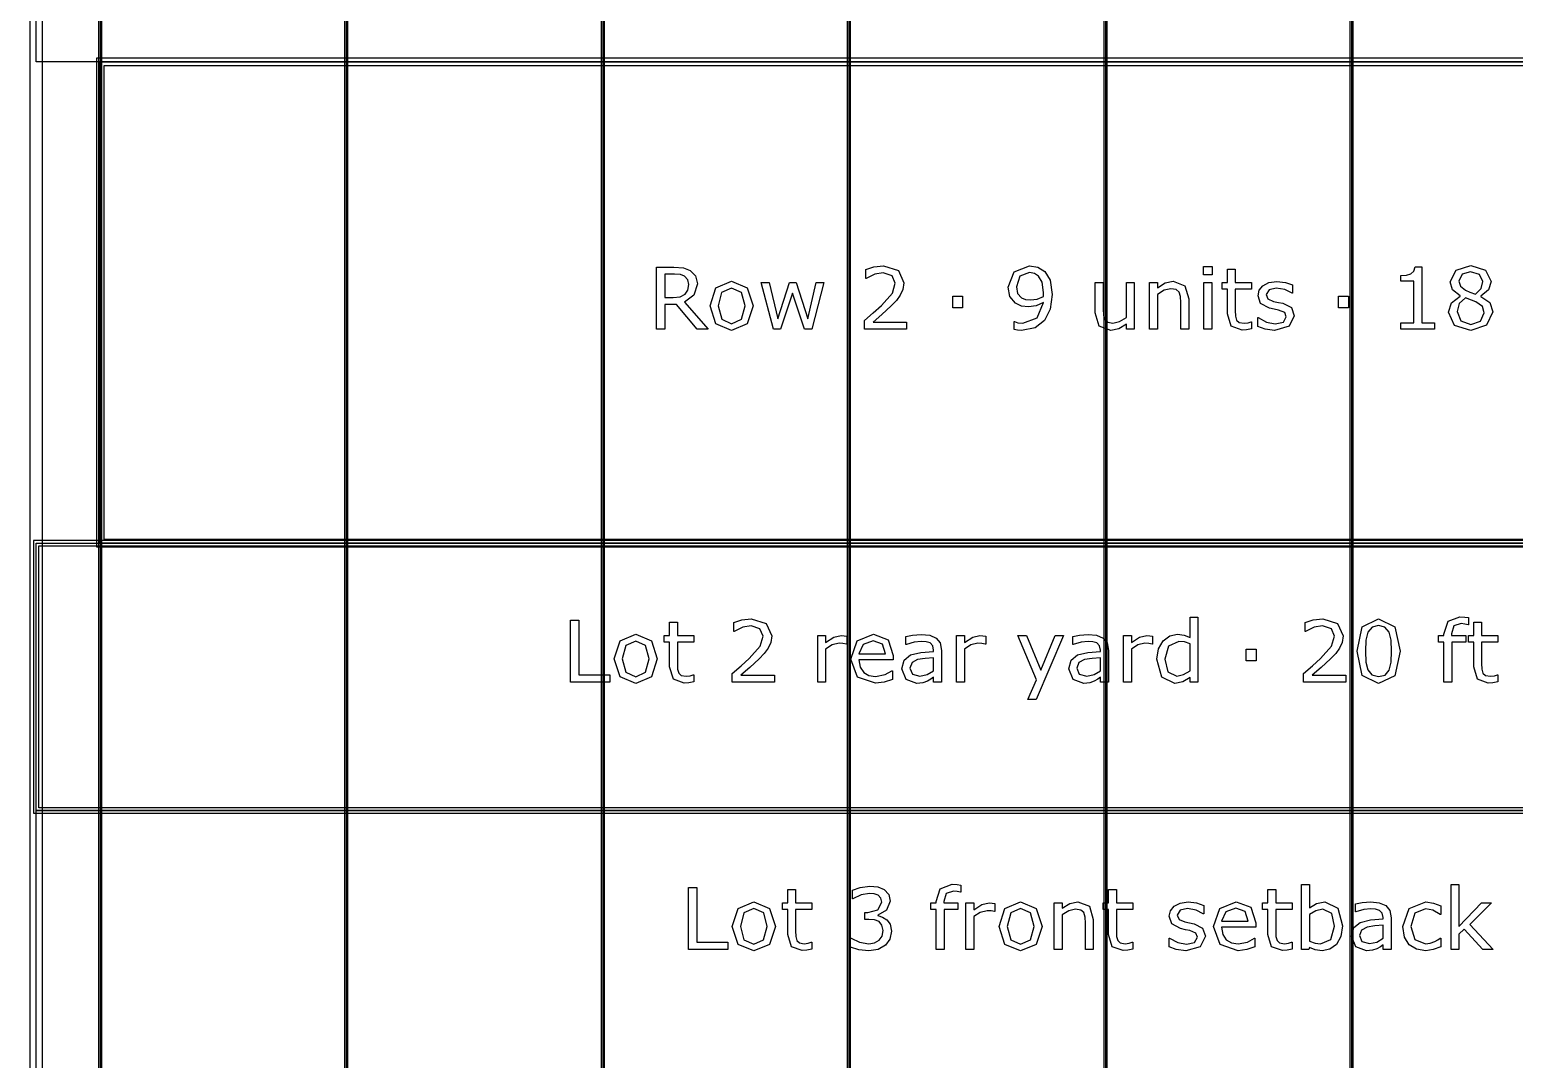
# Model space of a CAD drawing. Extents: x -1 to 182, y 89 to 480.
# Drawn here: x 4.6 to 41.33, y 407.66 to 433.12 of the extents above; entities that cross this region are included whole.
import ezdxf

# ---------------------------------------------------------------- set-up
doc = ezdxf.new("R2010")
doc.units = 0

msp = doc.modelspace()

# ---------------------------------------------------------------- linework, layer by layer
at = {"layer": 'Layer 1', "color": 7}
for points in [[(4.603848, 464.767334), (4.603848, 345.123108), (64.187733, 345.123108), (64.187733, 464.767334), (4.603848, 464.767334)], [(4.92114, 464.450042), (63.870439, 464.450042), (63.870439, 345.440402), (4.92114, 345.440402), (4.92114, 464.450042)], [(6.310201, 457.72953), (6.310201, 369.623391), (6.389783, 369.623391), (6.389783, 457.72953), (6.310201, 457.72953)], [(12.39561, 457.72953), (12.39561, 369.623391), (12.475192, 369.623391), (12.475192, 457.72953), (12.39561, 457.72953)], [(18.745602, 457.72953), (18.745602, 369.623391), (18.825184, 369.623391), (18.825184, 457.72953), (18.745602, 457.72953)], [(24.831011, 457.72953), (24.831011, 369.623391), (24.910593, 369.623391), (24.910593, 457.72953), (24.831011, 457.72953)], [(31.181003, 457.72953), (31.181003, 369.623391), (31.260585, 369.623391), (31.260585, 457.72953), (31.181003, 457.72953)], [(37.266412, 457.72953), (37.266412, 369.623391), (37.345994, 369.623391), (37.345994, 457.72953), (37.266412, 457.72953)], [(6.349992, 432.329562), (62.441588, 432.329562), (62.441588, 420.423327), (6.349992, 420.423327), (6.349992, 432.329562)], [(6.442493, 432.237061), (62.349087, 432.237061), (62.349087, 420.515828), (6.442493, 420.515828), (6.442493, 432.237061)], [(4.762494, 420.423327), (64.029086, 420.423327), (64.029086, 413.808752), (4.762494, 413.808752), (4.762494, 420.423327)], [(4.82864, 420.357181), (63.96294, 420.357181), (63.96294, 413.874898), (4.82864, 413.874898), (4.82864, 420.357181)]]:
    msp.add_lwpolyline(points, close=True, dxfattribs=at)
for points in [[(6.349992, 457.72953), (6.349992, 369.623391)], [(12.435401, 457.72953), (12.435401, 369.623391)], [(18.785393, 457.72953), (18.785393, 369.623391)], [(24.870802, 457.72953), (24.870802, 369.623391)], [(31.220794, 457.72953), (31.220794, 369.623391)], [(37.306203, 457.72953), (37.306203, 369.623391)], [(4.762494, 439.20872), (64.029086, 439.20872), (64.029086, 432.329562), (4.762494, 432.329562), (4.762494, 439.20872)], [(6.257491, 432.422063), (6.257491, 420.330826), (62.534089, 420.330826), (62.534089, 432.422063), (6.257491, 432.422063)], [(21.385748, 425.714987), (21.120131, 425.714987), (20.605435, 426.326835), (20.31708, 426.326835), (20.31708, 425.714987), (20.112442, 425.714987), (20.112442, 427.25391), (20.543423, 427.25391), (20.775967, 427.23531), (20.943398, 427.171233), (21.073622, 427.037907), (21.121165, 426.835337), (21.037449, 426.556284), (20.806972, 426.387819), (21.385748, 425.714987)], [(26.295003, 425.714987), (25.253207, 425.714987), (25.253207, 425.930995), (25.470248, 426.117029), (25.673853, 426.302031), (25.94567, 426.60692), (26.019051, 426.851868), (25.939469, 427.038937), (25.719328, 427.107149), (25.515723, 427.074076), (25.301783, 426.972791), (25.291448, 426.972791), (25.291448, 427.189831), (25.486785, 427.255977), (25.724496, 427.285949), (26.095532, 427.171228), (26.229891, 426.862203), (26.207153, 426.697871), (26.142041, 426.554213), (26.046956, 426.42812), (25.915698, 426.290661), (25.687288, 426.079823), (25.467147, 425.891721), (26.295003, 425.891721), (26.295003, 425.714987)], [(29.896844, 426.576948), (29.850336, 426.21108), (29.711845, 425.930995), (29.4762, 425.749094), (29.143405, 425.685015), (29.04212, 425.691206), (28.957368, 425.708775), (28.957368, 425.90618), (28.967714, 425.90618), (29.052462, 425.876208), (29.174419, 425.862767), (29.532019, 425.999194), (29.682913, 426.377466), (29.502047, 426.294784), (29.317045, 426.269992), (29.144445, 426.288592), (28.990449, 426.36094), (28.85299, 426.521137), (28.807517, 426.753679), (28.962544, 427.137118), (29.340815, 427.284911), (29.547521, 427.249772), (29.71392, 427.146421), (29.849312, 426.925245), (29.896852, 426.576945), (29.896844, 426.576948)], [(33.85939, 427.062707), (33.640281, 427.062707), (33.640281, 427.264245), (33.85939, 427.264245), (33.85939, 427.062707)], [(34.830905, 425.725332), (34.711017, 425.701573), (34.596294, 425.692259), (34.327578, 425.787345), (34.235593, 426.092235), (34.235593, 426.706149), (34.104336, 426.706149), (34.104336, 426.869447), (34.235593, 426.869447), (34.235593, 427.201211), (34.429897, 427.201211), (34.429897, 426.869447), (34.830905, 426.869447), (34.830905, 426.706149), (34.429897, 426.706149), (34.429897, 426.180084), (34.434025, 426.037458), (34.462965, 425.942375), (34.524975, 425.881396), (34.646932, 425.862796), (34.746151, 425.876237), (34.820565, 425.899997), (34.83091, 425.899997), (34.830905, 425.725332)], [(39.355687, 425.714987), (38.522666, 425.714987), (38.522666, 425.872083), (38.843057, 425.872083), (38.843057, 426.903544), (38.522666, 426.903544), (38.522666, 427.044104), (38.662191, 427.054449), (38.774845, 427.086487), (38.849259, 427.151601), (38.881297, 427.259088), (39.041494, 427.259088), (39.041494, 425.872094), (39.355687, 425.872094), (39.355687, 425.714987)], [(40.800559, 426.1439), (40.644497, 425.812139), (40.253822, 425.679848), (39.854881, 425.809038), (39.707087, 426.139767), (39.781501, 426.371277), (39.991308, 426.536642), (39.991308, 426.542833), (39.807338, 426.687525), (39.748428, 426.883896), (39.891055, 427.173284), (40.253822, 427.289039), (40.621759, 427.178451), (40.759218, 426.897332), (40.694106, 426.691661), (40.502903, 426.534565), (40.502903, 426.528373), (40.724078, 426.37541), (40.800559, 426.1439), (40.800559, 426.1439)], [(20.907225, 426.820862), (20.883454, 426.937649), (20.806974, 427.024466), (20.701554, 427.065808), (20.557894, 427.078217), (20.317081, 427.078217), (20.317081, 426.497375), (20.523787, 426.497375), (20.693285, 426.513911), (20.816275, 426.577991), (20.884488, 426.677209), (20.907226, 426.82087), (20.907225, 426.820862)], [(22.500924, 426.291696), (22.35623, 425.846244), (21.968657, 425.682949), (21.579017, 425.846244), (21.435357, 426.291696), (21.579017, 426.737145), (21.968657, 426.901478), (22.35623, 426.737145), (22.500924, 426.291696), (22.500924, 426.291696)], [(24.253786, 426.869437), (23.95303, 425.714987), (23.773196, 425.714987), (23.476574, 426.604854), (23.182018, 425.714987), (23.003218, 425.714987), (22.699361, 426.869437), (22.901932, 426.869437), (23.113806, 425.975437), (23.40216, 426.869437), (23.562356, 426.869437), (23.857945, 425.975437), (24.058449, 426.869437), (24.253786, 426.869437)], [(29.688073, 426.62139), (29.655, 426.878739), (29.564049, 427.029634), (29.459663, 427.09578), (29.338741, 427.116443), (29.103095, 427.023424), (29.017315, 426.761942), (29.045218, 426.601745), (29.139269, 426.493226), (29.241589, 426.449816), (29.365612, 426.439471), (29.52891, 426.461167), (29.68394, 426.524211), (29.686056, 426.566587), (29.688173, 426.621364), (29.688073, 426.62139)], [(31.92876, 425.714987), (31.734458, 425.714987), (31.734458, 425.843146), (31.546355, 425.72429), (31.347918, 425.682949), (31.064732, 425.793536), (30.963445, 426.12013), (30.963445, 426.869437), (31.157749, 426.869437), (31.157749, 426.212115), (31.166004, 426.061218), (31.201143, 425.954765), (31.273491, 425.88862), (31.402682, 425.867956), (31.567011, 425.907228), (31.734445, 426.007481), (31.734445, 426.869442), (31.928747, 426.869442), (31.92876, 425.714987)], [(33.27648, 425.714987), (33.082178, 425.714987), (33.082178, 426.372312), (33.072864, 426.52114), (33.038757, 426.630693), (32.964343, 426.694772), (32.838253, 426.716468), (32.671857, 426.677193), (32.505458, 426.57694), (32.505458, 425.714987), (32.311154, 425.714987), (32.311154, 426.869437), (32.505458, 426.869437), (32.505458, 426.741281), (32.693561, 426.859102), (32.89303, 426.901478), (33.178285, 426.788821), (33.276469, 426.464294), (33.27648, 425.714987)], [(33.846987, 425.714987), (33.652685, 425.714987), (33.652685, 426.869437), (33.846987, 426.869437), (33.846987, 425.714987)], [(35.890271, 426.047793), (35.759012, 425.788377), (35.402446, 425.687092), (35.166801, 425.717064), (34.988001, 425.784244), (34.988001, 426.002319), (34.998346, 426.002319), (35.202985, 425.891731), (35.418993, 425.851425), (35.619497, 425.892766), (35.691845, 426.022988), (35.65257, 426.126342), (35.501676, 426.186286), (35.393154, 426.207982), (35.272232, 426.234853), (35.056224, 426.352677), (34.993179, 426.544912), (35.022119, 426.67927), (35.112035, 426.791924), (35.258796, 426.868407), (35.4593, 426.897345), (35.668072, 426.871495), (35.844805, 426.810519), (35.844805, 426.602779), (35.83446, 426.602779), (35.653594, 426.694764), (35.444819, 426.733004), (35.264987, 426.691663), (35.191605, 426.570741), (35.236047, 426.463254), (35.376607, 426.404342), (35.496498, 426.379551), (35.608117, 426.356823), (35.816889, 426.250371), (35.890271, 426.047798), (35.890271, 426.047793)], [(40.555613, 426.895276), (40.46983, 427.070975), (40.25279, 427.137121), (40.038848, 427.07511), (39.956166, 426.907677), (39.997507, 426.778486), (40.124631, 426.682369), (40.234187, 426.633794), (40.374747, 426.584184), (40.516338, 426.725776), (40.555613, 426.895276), (40.555613, 426.895276)], [(22.300419, 426.291696), (22.21257, 426.624491), (21.968657, 426.734044), (21.722678, 426.624491), (21.635861, 426.291696), (21.723711, 425.961999), (21.968657, 425.850379), (22.211536, 425.960967), (22.300419, 426.291696), (22.300419, 426.291696)], [(27.685097, 426.243118), (27.438085, 426.243118), (27.438085, 426.535607), (27.685097, 426.535607), (27.685097, 426.243118)], [(37.229723, 426.243129), (36.982708, 426.243129), (36.982708, 426.535618), (37.229723, 426.535618), (37.229723, 426.243129)], [(40.587651, 426.124265), (40.545278, 426.276191), (40.38198, 426.391946), (40.275528, 426.434322), (40.12153, 426.489099), (39.97167, 426.35164), (39.915859, 426.155269), (40.011977, 425.924793), (40.255891, 425.833843), (40.496701, 425.911358), (40.587651, 426.124265), (40.587651, 426.124265)], [(4.696348, 420.489473), (4.696348, 413.742606), (64.095232, 413.742606), (64.095232, 420.489473), (4.696348, 420.489473)], [(18.957475, 416.983748), (17.983893, 416.983748), (17.983893, 418.522671), (18.188531, 418.522671), (18.188531, 417.165649), (18.957475, 417.165649), (18.957475, 416.983748)], [(21.030731, 416.994083), (20.910842, 416.970323), (20.79612, 416.96101), (20.527403, 417.056096), (20.435419, 417.360985), (20.435419, 417.9749), (20.304161, 417.9749), (20.304161, 418.138198), (20.435419, 418.138198), (20.435419, 418.469961), (20.629723, 418.469961), (20.629723, 418.138198), (21.030731, 418.138198), (21.030731, 417.9749), (20.629723, 417.9749), (20.629723, 417.448835), (20.633858, 417.306209), (20.662797, 417.211125), (20.724808, 417.150147), (20.846765, 417.131547), (20.945983, 417.144988), (21.020397, 417.168747), (21.030732, 417.168747), (21.030731, 416.994083)], [(23.026472, 416.983748), (21.984677, 416.983748), (21.984677, 417.199756), (22.201718, 417.38579), (22.405323, 417.570792), (22.67714, 417.875681), (22.750521, 418.120629), (22.670939, 418.307698), (22.450798, 418.37591), (22.247193, 418.342837), (22.033253, 418.241552), (22.022918, 418.241552), (22.022918, 418.458592), (22.218255, 418.524738), (22.455966, 418.55471), (22.827003, 418.439989), (22.961361, 418.130964), (22.938623, 417.966632), (22.87351, 417.822974), (22.778426, 417.696881), (22.647168, 417.559422), (22.418758, 417.348584), (22.198617, 417.160482), (23.026472, 417.160482), (23.026472, 416.983748)], [(33.504373, 416.983748), (33.310068, 416.983748), (33.310068, 417.10467), (33.135404, 416.992016), (32.937999, 416.95171), (32.609339, 417.110872), (32.488416, 417.552189), (32.529758, 417.813671), (32.643444, 418.009007), (32.806742, 418.128898), (33.001046, 418.170239), (33.162275, 418.150607), (33.310068, 418.091695), (33.310068, 418.591923), (33.504373, 418.591923), (33.504373, 416.983748)], [(37.162026, 416.983748), (36.120231, 416.983748), (36.120231, 417.199756), (36.337271, 417.38579), (36.540876, 417.570792), (36.812695, 417.875681), (36.886074, 418.120629), (36.806493, 418.307698), (36.586352, 418.37591), (36.382747, 418.342837), (36.168806, 418.241552), (36.15846, 418.241552), (36.15846, 418.458592), (36.353797, 418.524738), (36.591509, 418.55471), (36.962544, 418.439989), (37.096902, 418.130964), (37.074174, 417.966632), (37.00906, 417.822974), (36.913977, 417.696881), (36.782718, 417.559422), (36.554308, 417.348584), (36.334167, 417.160482), (37.162024, 417.160482), (37.162026, 416.983748)], [(38.505611, 417.753727), (38.375388, 417.14498), (37.973344, 416.95171), (37.568201, 417.148078), (37.441079, 417.751658), (37.57027, 418.357307), (37.973344, 418.553675), (38.377455, 418.354206), (38.505611, 417.753727), (38.505611, 417.753727)], [(38.233794, 417.284505), (38.282369, 417.480876), (38.29581, 417.753727), (38.282369, 418.026578), (38.232759, 418.222946), (38.133541, 418.342837), (37.973344, 418.383143), (37.812115, 418.342837), (37.711862, 418.22088), (37.663287, 418.021411), (37.650878, 417.751658), (37.662255, 417.481908), (37.710832, 417.287606), (37.80695, 417.164614), (37.973346, 417.122241), (38.134578, 417.162548), (38.233797, 417.284505), (38.233794, 417.284505)], [(40.20163, 418.403815), (40.191285, 418.403815), (40.107568, 418.422415), (40.016618, 418.432761), (39.834717, 418.376952), (39.778906, 418.17748), (39.778906, 418.138206), (40.129272, 418.138206), (40.129272, 417.974908), (39.785108, 417.974908), (39.785108, 416.983748), (39.590806, 416.983748), (39.590806, 417.9749), (39.459546, 417.9749), (39.459546, 418.138198), (39.590806, 418.138198), (39.590806, 418.176438), (39.693123, 418.491665), (39.988712, 418.602252), (40.105502, 418.596061), (40.201619, 418.581589), (40.20163, 418.403815)], [(40.924066, 416.994083), (40.804175, 416.970323), (40.689455, 416.96101), (40.420736, 417.056096), (40.328754, 417.360985), (40.328754, 417.9749), (40.197495, 417.9749), (40.197495, 418.138198), (40.328754, 418.138198), (40.328754, 418.469961), (40.523056, 418.469961), (40.523056, 418.138198), (40.924066, 418.138198), (40.924066, 417.9749), (40.523056, 417.9749), (40.523056, 417.448835), (40.527184, 417.306209), (40.556121, 417.211125), (40.618134, 417.150147), (40.740091, 417.131547), (40.839309, 417.144988), (40.913723, 417.168747), (40.924069, 417.168747), (40.924066, 416.994083)], [(20.130529, 417.560457), (19.985835, 417.115005), (19.598262, 416.95171), (19.208622, 417.115005), (19.064962, 417.560457), (19.208622, 418.005906), (19.598262, 418.170239), (19.985835, 418.005906), (20.130529, 417.560457), (20.130529, 417.560457)], [(19.930025, 417.560457), (19.842175, 417.893252), (19.598262, 418.002805), (19.352283, 417.893252), (19.265466, 417.560457), (19.353316, 417.23076), (19.598262, 417.11914), (19.841141, 417.229728), (19.930025, 417.560457), (19.930025, 417.560457)], [(24.819642, 417.926325), (24.809308, 417.926325), (24.724559, 417.940798), (24.628441, 417.945957), (24.454808, 417.90565), (24.293578, 417.803331), (24.293578, 416.983748), (24.099275, 416.983748), (24.099275, 418.138198), (24.293578, 418.138198), (24.293578, 417.967666), (24.497183, 418.098923), (24.67805, 418.138198), (24.75143, 418.135102), (24.819643, 418.125789), (24.819642, 417.926325)], [(25.968925, 417.54082), (25.118332, 417.54082), (25.150371, 417.354783), (25.238221, 417.225593), (25.365345, 417.151179), (25.528642, 417.126387), (25.76532, 417.172896), (25.935852, 417.265915), (25.946187, 417.265915), (25.946187, 417.054042), (25.745682, 416.984796), (25.530709, 416.95689), (25.082158, 417.11192), (24.920928, 417.554268), (25.074923, 418.003853), (25.482133, 418.170252), (25.8418, 418.033825), (25.968924, 417.646253), (25.968925, 417.54082)], [(25.779789, 417.689648), (25.702275, 417.926325), (25.471798, 418.010042), (25.222718, 417.918057), (25.118332, 417.689648), (25.779789, 417.689648)], [(27.160583, 416.983748), (26.967313, 416.983748), (26.967313, 417.106737), (26.897032, 417.057127), (26.812283, 417.007518), (26.700663, 416.968246), (26.552867, 416.95171), (26.288285, 417.055061), (26.179764, 417.318612), (26.235575, 417.530485), (26.396805, 417.658641), (26.650019, 417.721686), (26.967313, 417.746477), (26.967313, 417.776449), (26.943553, 417.886005), (26.877407, 417.954217), (26.778189, 417.986256), (26.657266, 417.994511), (26.486735, 417.973847), (26.292432, 417.915969), (26.282098, 417.915969), (26.282098, 418.113372), (26.446428, 418.147479), (26.658302, 418.166079), (26.870175, 418.145416), (27.027271, 418.077201), (27.126489, 417.954212), (27.160597, 417.767144), (27.160583, 416.983748)], [(28.255088, 417.926325), (28.244743, 417.926325), (28.159995, 417.940798), (28.063877, 417.945957), (27.890244, 417.90565), (27.729013, 417.803331), (27.729013, 416.983748), (27.534711, 416.983748), (27.534711, 418.138198), (27.729013, 418.138198), (27.729013, 417.967666), (27.93262, 418.098923), (28.113486, 418.138198), (28.186866, 418.135102), (28.255081, 418.125789), (28.255088, 417.926325)], [(30.180549, 418.138198), (29.506688, 416.557936), (29.29895, 416.557936), (29.513924, 417.039559), (29.054005, 418.138198), (29.264843, 418.138198), (29.619345, 417.282438), (29.976944, 418.138198), (30.180549, 418.138198)], [(31.290557, 416.983748), (31.097287, 416.983748), (31.097287, 417.106737), (31.027008, 417.057127), (30.94226, 417.007518), (30.830637, 416.968246), (30.682844, 416.95171), (30.418261, 417.055061), (30.309739, 417.318612), (30.365551, 417.530485), (30.52678, 417.658641), (30.779993, 417.721686), (31.097287, 417.746477), (31.097287, 417.776449), (31.073527, 417.886005), (31.007381, 417.954217), (30.908163, 417.986256), (30.78724, 417.994511), (30.616709, 417.973847), (30.422404, 417.915969), (30.412059, 417.915969), (30.412059, 418.113372), (30.576389, 418.147479), (30.788262, 418.166079), (31.000137, 418.145416), (31.157233, 418.077201), (31.256452, 417.954212), (31.290557, 417.767144), (31.290557, 416.983748)], [(32.385062, 417.926325), (32.374717, 417.926325), (32.289969, 417.940798), (32.193848, 417.945957), (32.020216, 417.90565), (31.858987, 417.803331), (31.858987, 416.983748), (31.664682, 416.983748), (31.664682, 418.138198), (31.858987, 418.138198), (31.858987, 417.967666), (32.062591, 418.098923), (32.243458, 418.138198), (32.31684, 418.135102), (32.385052, 418.125789), (32.385062, 417.926325)], [(33.310068, 417.267968), (33.310068, 417.93046), (33.169509, 417.979035), (33.034119, 417.992476), (32.77987, 417.878787), (32.68892, 417.556327), (32.759199, 417.243169), (32.98451, 417.136717), (33.15194, 417.172888), (33.310068, 417.267974), (33.310068, 417.267968)], [(34.94821, 417.511879), (34.701198, 417.511879), (34.701198, 417.804368), (34.94821, 417.804368), (34.94821, 417.511879)], [(26.967313, 417.267968), (26.967313, 417.589394), (26.757506, 417.57389), (26.567337, 417.543918), (26.431945, 417.469504), (26.380269, 417.332045), (26.440213, 417.182183), (26.623148, 417.132573), (26.810217, 417.171848), (26.967313, 417.267966), (26.967313, 417.267968)], [(31.097287, 417.267968), (31.097287, 417.589394), (30.88748, 417.57389), (30.697311, 417.543918), (30.561921, 417.469504), (30.510243, 417.332045), (30.57019, 417.182183), (30.753122, 417.132573), (30.94019, 417.171848), (31.097287, 417.267966), (31.097287, 417.267968)], [(4.762494, 413.808752), (64.029086, 413.808752), (64.029086, 406.929594), (4.762494, 406.929594), (4.762494, 413.808752)], [(21.878224, 410.369173), (20.904641, 410.369173), (20.904641, 411.908096), (21.109279, 411.908096), (21.109279, 410.551074), (21.878224, 410.551074), (21.878224, 410.369173)], [(23.95148, 410.379508), (23.83159, 410.355748), (23.716869, 410.346435), (23.448152, 410.441521), (23.356168, 410.74641), (23.356168, 411.360325), (23.22491, 411.360325), (23.22491, 411.523623), (23.356168, 411.523623), (23.356168, 411.855386), (23.550471, 411.855386), (23.550471, 411.523623), (23.95148, 411.523623), (23.95148, 411.360325), (23.550471, 411.360325), (23.550471, 410.83426), (23.554606, 410.691634), (23.583545, 410.59655), (23.645557, 410.535572), (23.767513, 410.516972), (23.866731, 410.530413), (23.941145, 410.554172), (23.95148, 410.554172), (23.95148, 410.379508)], [(25.811829, 411.110212), (25.893477, 410.998592), (25.925517, 410.82496), (25.887276, 410.63169), (25.779789, 410.478726), (25.596855, 410.371239), (25.367412, 410.337135), (25.115231, 410.368138), (24.911626, 410.434284), (24.911626, 410.650292), (24.927128, 410.650292), (25.133834, 410.554175), (25.363277, 410.515935), (25.501769, 410.53763), (25.620625, 410.60171), (25.690905, 410.70196), (25.714675, 410.840454), (25.687803, 410.97688), (25.615456, 411.062661), (25.502802, 411.106071), (25.360175, 411.11848), (25.267158, 411.11848), (25.267158, 411.290046), (25.339504, 411.290046), (25.589618, 411.355157), (25.683669, 411.547395), (25.659899, 411.644545), (25.593753, 411.713792), (25.498669, 411.751), (25.383947, 411.761345), (25.175175, 411.726206), (24.966402, 411.626987), (24.956068, 411.626987), (24.956068, 411.842993), (25.151404, 411.909139), (25.389115, 411.940145), (25.587553, 411.919481), (25.742582, 411.853335), (25.855236, 411.733445), (25.893477, 411.569115), (25.802526, 411.344839), (25.58962, 411.224951), (25.58962, 411.210478), (25.703308, 411.175339), (25.811828, 411.110225), (25.811829, 411.110212)], [(27.641171, 411.78924), (27.630826, 411.78924), (27.547109, 411.80784), (27.456159, 411.818186), (27.274258, 411.762377), (27.21845, 411.562905), (27.21845, 411.523631), (27.568816, 411.523631), (27.568816, 411.360333), (27.224649, 411.360333), (27.224649, 410.369173), (27.030347, 410.369173), (27.030347, 411.360325), (26.89909, 411.360325), (26.89909, 411.523623), (27.030347, 411.523623), (27.030347, 411.561863), (27.132667, 411.87709), (27.428256, 411.987677), (27.545043, 411.981486), (27.641161, 411.967014), (27.641171, 411.78924)], [(31.891036, 410.379518), (31.771148, 410.355759), (31.656425, 410.346445), (31.387709, 410.441531), (31.295724, 410.746421), (31.295724, 411.360335), (31.164467, 411.360335), (31.164467, 411.523633), (31.295724, 411.523633), (31.295724, 411.855397), (31.490028, 411.855397), (31.490028, 411.523633), (31.891036, 411.523633), (31.891036, 411.360335), (31.490028, 411.360335), (31.490028, 410.83427), (31.494156, 410.691644), (31.523096, 410.596561), (31.585106, 410.535582), (31.707063, 410.516982), (31.806282, 410.530423), (31.880696, 410.554183), (31.891041, 410.554183), (31.891036, 410.379518)], [(35.83291, 410.379518), (35.713022, 410.355759), (35.598299, 410.346445), (35.329583, 410.441531), (35.237598, 410.746421), (35.237598, 411.360335), (35.106341, 411.360335), (35.106341, 411.523633), (35.237598, 411.523633), (35.237598, 411.855397), (35.431902, 411.855397), (35.431902, 411.523633), (35.83291, 411.523633), (35.83291, 411.360335), (35.431902, 411.360335), (35.431902, 410.83427), (35.43603, 410.691644), (35.46497, 410.596561), (35.52698, 410.535582), (35.648937, 410.516982), (35.748156, 410.530423), (35.82257, 410.554183), (35.832915, 410.554183), (35.83291, 410.379518)], [(37.083477, 410.955193), (37.042136, 410.694745), (36.932583, 410.500441), (36.771354, 410.377452), (36.578084, 410.337145), (36.406518, 410.360905), (36.261822, 410.422918), (36.249421, 410.369173), (36.067521, 410.369173), (36.067521, 411.977343), (36.261822, 411.977343), (36.261822, 411.4027), (36.435455, 411.512254), (36.642161, 411.555664), (36.964621, 411.398568), (37.083477, 410.955182), (37.083477, 410.955193)], [(40.808311, 410.369173), (40.551996, 410.369173), (40.088976, 410.874569), (39.962886, 410.754678), (39.962886, 410.369173), (39.768582, 410.369173), (39.768582, 411.977343), (39.962886, 411.977343), (39.962886, 410.945882), (40.524091, 411.523623), (40.769036, 411.523623), (40.232637, 410.990324), (40.808311, 410.369173)], [(23.051277, 410.945882), (22.906583, 410.50043), (22.51901, 410.337135), (22.129371, 410.50043), (21.98571, 410.945882), (22.129371, 411.391331), (22.51901, 411.555664), (22.906583, 411.391331), (23.051277, 410.945882), (23.051277, 410.945882)], [(22.850773, 410.945882), (22.762923, 411.278677), (22.51901, 411.38823), (22.273031, 411.278677), (22.186215, 410.945882), (22.274065, 410.616185), (22.51901, 410.504565), (22.761889, 410.615153), (22.850773, 410.945882), (22.850773, 410.945882)], [(28.48453, 411.31175), (28.474184, 411.31175), (28.389436, 411.326223), (28.293318, 411.331382), (28.119685, 411.291075), (27.958454, 411.188756), (27.958454, 410.369173), (27.764152, 410.369173), (27.764152, 411.523623), (27.958454, 411.523623), (27.958454, 411.353091), (28.162058, 411.484348), (28.342927, 411.523623), (28.416307, 411.520527), (28.484519, 411.51124), (28.48453, 411.31175)], [(29.651383, 410.945882), (29.506688, 410.50043), (29.119116, 410.337135), (28.729475, 410.50043), (28.585817, 410.945882), (28.729475, 411.391331), (29.119116, 411.555664), (29.506688, 411.391331), (29.651383, 410.945882), (29.651383, 410.945882)], [(29.450879, 410.945882), (29.36303, 411.278677), (29.119116, 411.38823), (28.873136, 411.278677), (28.786321, 410.945882), (28.87417, 410.616185), (29.119116, 410.504565), (29.361995, 410.615153), (29.450879, 410.945882), (29.450879, 410.945882)], [(30.917455, 410.369173), (30.72315, 410.369173), (30.72315, 411.026498), (30.713837, 411.175326), (30.679732, 411.284879), (30.605318, 411.348958), (30.479229, 411.370654), (30.31283, 411.331379), (30.146431, 411.231126), (30.146431, 410.369173), (29.952129, 410.369173), (29.952129, 411.523623), (30.146431, 411.523623), (30.146431, 411.395467), (30.334534, 411.513288), (30.534005, 411.555664), (30.819258, 411.443007), (30.917444, 411.11848), (30.917455, 410.369173)], [(33.694542, 410.701979), (33.563285, 410.442563), (33.206717, 410.341278), (32.971071, 410.37125), (32.792271, 410.43843), (32.792271, 410.656505), (32.802617, 410.656505), (33.007253, 410.545917), (33.223261, 410.505611), (33.423765, 410.546952), (33.496113, 410.677174), (33.456838, 410.780528), (33.305944, 410.840472), (33.197422, 410.862168), (33.0765, 410.889039), (32.860494, 411.006863), (32.797447, 411.199098), (32.826387, 411.333456), (32.916303, 411.44611), (33.063064, 411.522593), (33.263568, 411.551531), (33.472342, 411.525681), (33.649073, 411.464705), (33.649073, 411.256965), (33.638728, 411.256965), (33.457862, 411.34895), (33.24909, 411.38719), (33.069256, 411.345849), (32.995873, 411.224927), (33.040315, 411.11744), (33.180875, 411.058528), (33.300766, 411.033737), (33.412385, 411.011009), (33.62116, 410.904557), (33.694539, 410.701984), (33.694542, 410.701979)], [(34.938907, 410.926255), (34.088315, 410.926255), (34.120354, 410.740219), (34.208206, 410.611028), (34.335327, 410.536614), (34.498625, 410.511823), (34.735303, 410.558331), (34.905835, 410.651351), (34.91618, 410.651351), (34.91618, 410.439478), (34.715673, 410.370231), (34.5007, 410.342326), (34.05215, 410.497356), (33.890921, 410.939704), (34.044916, 411.389289), (34.452125, 411.555688), (34.811794, 411.419261), (34.938915, 411.031689), (34.938907, 410.926255)], [(34.749773, 411.075083), (34.672258, 411.311761), (34.441782, 411.395477), (34.192701, 411.303492), (34.088315, 411.075083), (34.749773, 411.075083)], [(36.882973, 410.950033), (36.814761, 411.263194), (36.59462, 411.370681), (36.423054, 411.333472), (36.261822, 411.239421), (36.261822, 410.577963), (36.403417, 410.526288), (36.538809, 410.511815), (36.790988, 410.617235), (36.882973, 410.950031), (36.882973, 410.950033)], [(38.283403, 410.369173), (38.090133, 410.369173), (38.090133, 410.492162), (38.019855, 410.442552), (37.935104, 410.392943), (37.823484, 410.353671), (37.675688, 410.337135), (37.411105, 410.440486), (37.302586, 410.704037), (37.358397, 410.91591), (37.519626, 411.044066), (37.77284, 411.107111), (38.090133, 411.131902), (38.090133, 411.161874), (38.066374, 411.27143), (38.000228, 411.339642), (37.901009, 411.371681), (37.780087, 411.379936), (37.609553, 411.359272), (37.415251, 411.301394), (37.404906, 411.301394), (37.404906, 411.498797), (37.569236, 411.532904), (37.781108, 411.551504), (37.992981, 411.530841), (38.150077, 411.462626), (38.249296, 411.339637), (38.283403, 411.152569), (38.283403, 410.369173)], [(39.511232, 410.441521), (39.326233, 410.369173), (39.141232, 410.343323), (38.911788, 410.379497), (38.732988, 410.491119), (38.616198, 410.679222), (38.574857, 410.944837), (38.729887, 411.389254), (39.141232, 411.550483), (39.335533, 411.52258), (39.511232, 411.454365), (39.511232, 411.23836), (39.500887, 411.23836), (39.31692, 411.344812), (39.132953, 411.382021), (38.871471, 411.270398), (38.776385, 410.944837), (38.869402, 410.623411), (39.132953, 410.511789), (39.252841, 410.527293), (39.362394, 410.5676), (39.441978, 410.613076), (39.500887, 410.655449), (39.511232, 410.655449), (39.511232, 410.441521)], [(38.090133, 410.653393), (38.090133, 410.974819), (37.880327, 410.959315), (37.690158, 410.929343), (37.554765, 410.854929), (37.50309, 410.71747), (37.563034, 410.567608), (37.745969, 410.517998), (37.933037, 410.557273), (38.090133, 410.653391), (38.090133, 410.653393)]]:
    msp.add_lwpolyline(points, dxfattribs=at)

doc.saveas('drawing.dxf')
